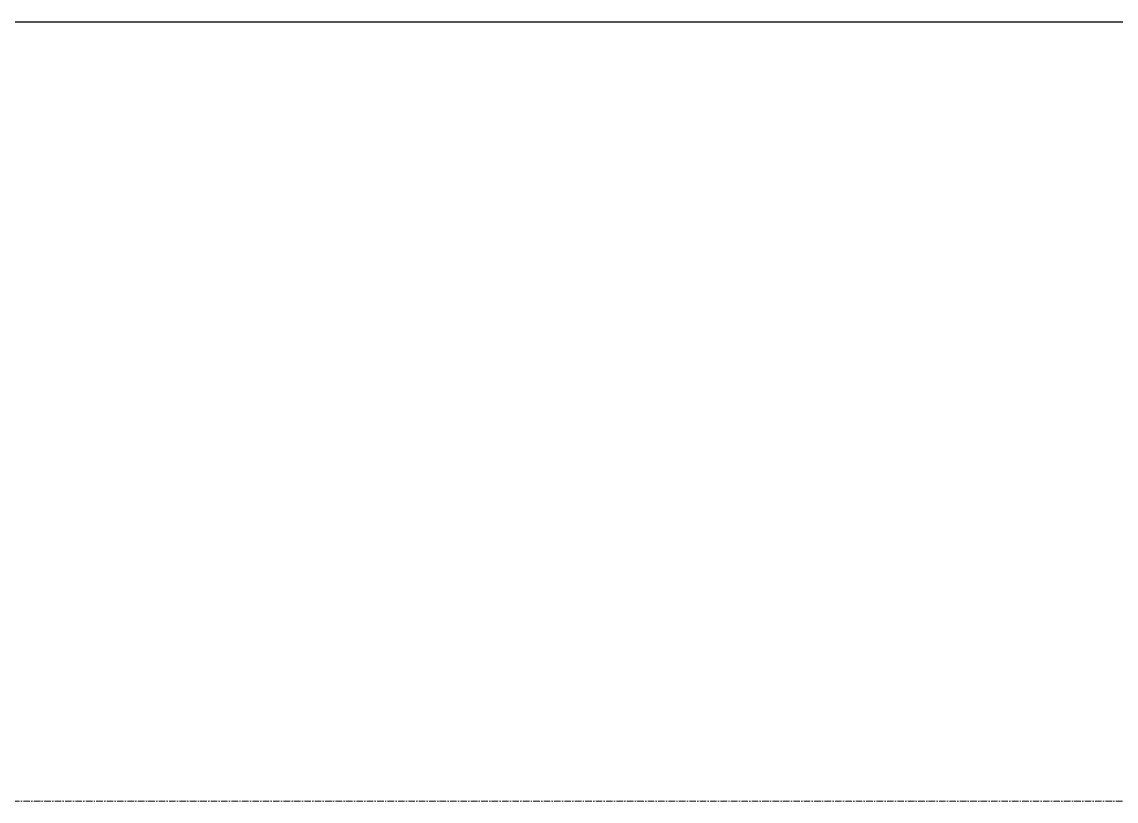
# Model space of a CAD drawing. Header units: millimetres. Extents: x -197 to 1453, y -101 to 618.
# Drawn here: x 376.7 to 587.1, y 467.9 to 617.7 of the extents above; entities that cross this region are included whole.
import ezdxf

# ---------------------------------------------------------------- set-up
doc = ezdxf.new("R2010")
doc.units = ezdxf.units.MM
doc.linetypes.add('HC-B_EC0-112 ZONE B-TELEPHONE & DATA SYSTEM SCHEMATIC (200529)$0$xx-219010_E-Tell & Data System Floor line$0$CENTER', pattern=[2, 1.25, -0.25, 0.25, -0.25])
doc.layers.add('HC-B_EC0-112 ZONE B-TELEPHONE & DATA SYSTEM SCHEMATIC (200529)$0$xx-219010_E-Tell & Data System Floor line$0$GEC-G-DIAG-FLOR', color=8, linetype='HC-B_EC0-112 ZONE B-TELEPHONE & DATA SYSTEM SCHEMATIC (200529)$0$xx-219010_E-Tell & Data System Floor line$0$CENTER', lineweight=9)

# ---------------------------------------------------------------- blocks, each defined once
blk = doc.blocks.new('HC-B_EC0-112 ZONE B-TELEPHONE & DATA SYSTEM SCHEMATIC (200529)$0$xx-219010_E-Tell & Data System Floor line', base_point=(-18, 186.01))
at = {"layer": 'HC-B_EC0-112 ZONE B-TELEPHONE & DATA SYSTEM SCHEMATIC (200529)$0$xx-219010_E-Tell & Data System Floor line$0$GEC-G-DIAG-FLOR'}
blk.add_line((396.89, 653.87), (756.25, 653.87), dxfattribs=at)
blk = doc.blocks.new('HC-B_EC0-112 ZONE B-TELEPHONE & DATA SYSTEM SCHEMATIC (200529)')
blk.add_lwpolyline([(-196.95, 617.68), (1453.09, 617.68), (1453.09, -101.37), (-196.95, -101.37)], close=True)
blk.add_blockref('HC-B_EC0-112 ZONE B-TELEPHONE & DATA SYSTEM SCHEMATIC (200529)$0$xx-219010_E-Tell & Data System Floor line', (-87.86, 0))

msp = doc.modelspace()

# ---------------------------------------------------------------- block references
msp.add_blockref('HC-B_EC0-112 ZONE B-TELEPHONE & DATA SYSTEM SCHEMATIC (200529)', (0, 0))

doc.saveas('drawing.dxf')
